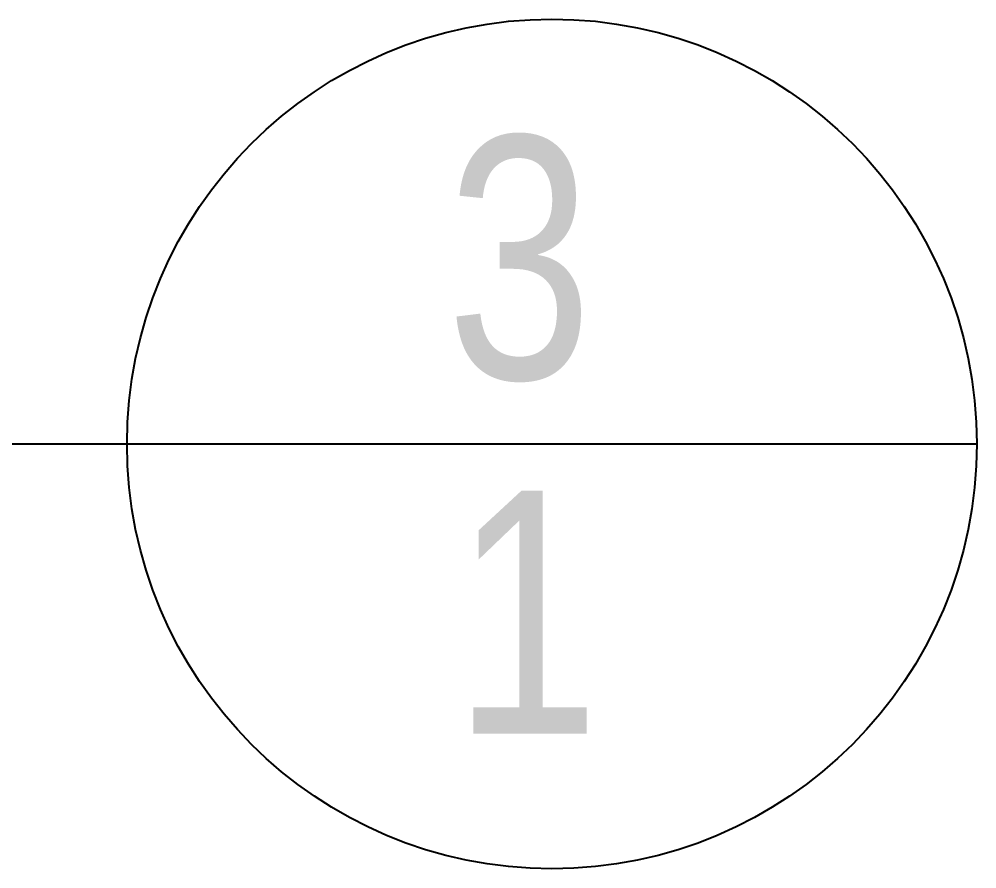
# Model space of a CAD drawing. Header units: millimetres. Extents: x 0 to 210, y 0 to 297.
# Drawn here: x 140.17 to 153.98, y 132.8 to 145.05 of the extents above; entities that cross this region are included whole.
import ezdxf

# ---------------------------------------------------------------- set-up
doc = ezdxf.new("R2010")
doc.units = ezdxf.units.MM
doc.header["$LTSCALE"] = 19.36
doc.layers.get('0').update_dxf_attribs({"linetype": 'CONTINUOUS'})
doc.styles.get("Standard").update_dxf_attribs({"font": 'txt', "width": 0.85})
doc.styles.add('TEXTSTYLE_5', font='txt', dxfattribs={"width": 0.7})
doc.dimstyles.get("Standard").update_dxf_attribs({"dimtxt": 3.5, "dimasz": 3.5, "dimexe": 1.5, "dimexo": 1, "dimtad": 1, "dimdec": 3, "dimtxsty": 'STANDARD', "dimblk": 'OPEN', "dimblk1": 'OPEN', "dimblk2": 'OPEN', "dimcen": 0.09, "dimadec": 3, "dimazin": 2, "dimtol": 1, "dimtp": 0.001, "dimtm": 0.001, "dimtfac": 1, "dimtdec": 3, "dimtofl": 0, "dimtmove": 0, "dimatfit": 3, "dimldrblk": 'OPEN', "dimfxl": 1, "dimtolj": 1, "dimarcsym": 0})

# ---------------------------------------------------------------- blocks, each defined once
blk = doc.blocks.new('_OPEN')
at = {"color": 0, "linetype": 'BYBLOCK'}
for p, q in [((0, 0), (-1, 0.2143)), ((-1, -0.2143), (0, 0)), ((-1, 0), (0, 0))]:
    blk.add_line(p, q, dxfattribs=at)
blk = doc.blocks.new('BOM BALLOON 3_BL4', base_point=(147.853, 138.921))
at = {"color": 2, "linetype": 'CONTINUOUS'}
blk.add_line((141.728, 138.921), (153.978, 138.921), dxfattribs=at)
blk.add_circle((147.853, 138.921), 6.125, dxfattribs=at)
at = {"color": 2, "linetype": 'CONTINUOUS', "style": 'TEXTSTYLE_5', "width": 0.808594}
for s, p in [('3', (146.333, 139.859)), ('1', (146.433, 134.746))]:
    blk.add_text(s, height=3.5, dxfattribs=at).set_placement(p)

msp = doc.modelspace()

# ---------------------------------------------------------------- block references
at = {"color": 2, "linetype": 'CONTINUOUS'}
msp.add_blockref('BOM BALLOON 3_BL4', (147.853, 138.921), dxfattribs=at)

# ---------------------------------------------------------------- leaders
msp.add_leader([(128.668, 138.921), (141.728, 138.921)], dimstyle='STANDARD', override={"dimtad": 0, "dimldrblk": 'DOT'}, dxfattribs=at)

doc.saveas('drawing.dxf')
